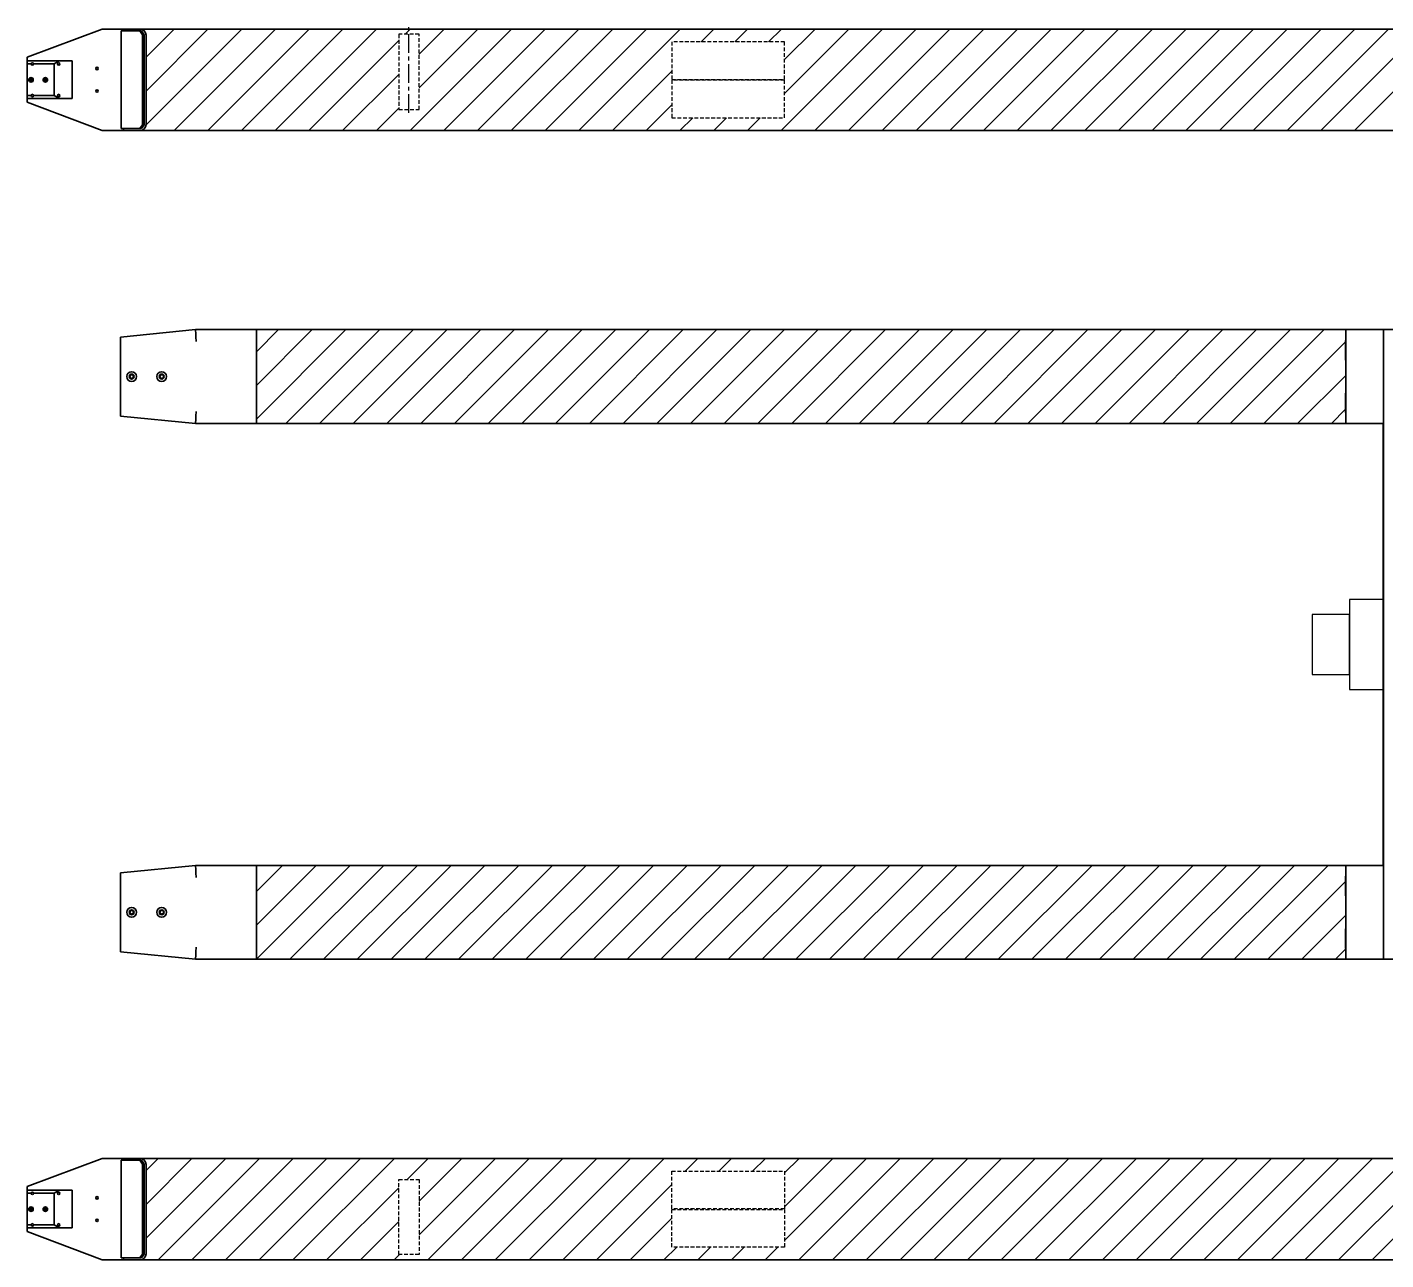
# Model space of a CAD drawing. Header units: millimetres. Extents: x -933 to 2112, y -824 to 824.
# Drawn here: x -933 to 875, y -819 to 821 of the extents above; entities that cross this region are included whole.
import ezdxf

# ---------------------------------------------------------------- set-up
doc = ezdxf.new("R2010")
doc.units = ezdxf.units.MM
doc.header["$LTSCALE"] = 20
doc.linetypes.add('CENTER', pattern=[2, 1.25, -0.25, 0.25, -0.25])
doc.linetypes.add('HIDDEN', pattern=[0.375, 0.25, -0.125])
for name, color, linetype in [('1', 1, 'HIDDEN'), ('4', 4, 'CENTER'), ('7', 7, 'Continuous')]:
    doc.layers.add(name, color=color, linetype=linetype)
doc.layers.add('Visible Edges(AGVE)', color=7, linetype='Continuous', lineweight=35)

msp = doc.modelspace()

# ---------------------------------------------------------------- linework, layer by layer
at = {"linetype": 'Continuous'}
for p, q in [((-782.3, 819), (-782.4, 819)), ((-647.6, 819), (-775, 691.6)), ((-692.5, 819), (-775, 736.5)), ((-737.4, 819), (-775, 781.4)), ((-602.7, 819), (-737.7, 684)), ((-557.8, 819), (-692.8, 684)), ((-512.9, 819), (-647.9, 684)), ((-468, 819), (-603, 684)), ((-425, 817.1), (-430.1, 812)), ((-423.1, 819), (-425, 817.1)), ((-288.4, 819), (-423.4, 684)), ((-333.3, 819), (-411.5, 740.8)), ((-378.2, 819), (-411.5, 785.7)), ((-243.5, 819), (-378.5, 684)), ((-198.6, 819), (-333.6, 684)), ((-153.7, 819), (-288.7, 684)), ((-108.8, 819), (-243.8, 684)), ((-63.9, 819), (-198.9, 684)), ((-19, 819), (-36, 802)), ((25.9, 819), (8.9, 802)), ((70.8, 819), (53.8, 802)), ((205.5, 819), (70.5, 684)), ((160.6, 819), (75, 733.4)), ((115.7, 819), (75, 778.3)), ((250.4, 819), (115.4, 684)), ((295.3, 819), (160.3, 684)), ((340.2, 819), (205.2, 684)), ((385.1, 819), (250.1, 684)), ((430, 819), (295, 684)), ((474.9, 819), (339.9, 684)), ((519.8, 819), (384.8, 684)), ((564.7, 819), (429.7, 684)), ((609.6, 819), (474.6, 684)), ((654.5, 819), (519.5, 684)), ((699.4, 819), (564.4, 684)), ((744.3, 819), (609.3, 684)), ((789.2, 819), (654.2, 684)), ((834.1, 819), (699.1, 684)), ((879, 819), (744, 684)), ((920, 815.1), (788.9, 684)), ((-438.5, 803.6), (-558.1, 684)), ((-75, 763), (-154, 684)), ((920, 770.2), (833.8, 684)), ((-438.5, 758.7), (-513.2, 684)), ((-438.5, 713.8), (-468.3, 684)), ((-75, 718.1), (-109.1, 684)), ((-47.2, 701), (-64.2, 684)), ((-2.3, 701), (-19.3, 684)), ((42.6, 701), (25.6, 684)), ((-782.6, 684), (-782.6, 684)), ((-508.8, 419), (-628.1, 299.7)), ((-553.7, 419), (-628.1, 344.6)), ((-598.6, 419), (-628.1, 389.5)), ((-463.9, 419), (-588.9, 294)), ((-419, 419), (-544, 294)), ((-374.1, 419), (-499.1, 294)), ((-329.2, 419), (-454.2, 294)), ((-284.3, 419), (-409.3, 294)), ((-239.4, 419), (-364.4, 294)), ((-194.5, 419), (-319.5, 294)), ((-149.6, 419), (-274.6, 294)), ((-104.7, 419), (-229.7, 294)), ((-59.8, 419), (-184.8, 294)), ((-14.9, 419), (-139.9, 294)), ((30, 419), (-95, 294)), ((74.9, 419), (-50.1, 294)), ((119.8, 419), (-5.2, 294)), ((164.7, 419), (39.7, 294)), ((209.6, 419), (84.6, 294)), ((254.5, 419), (129.5, 294)), ((299.4, 419), (174.4, 294)), ((344.3, 419), (219.3, 294)), ((389.2, 419), (264.2, 294)), ((434.1, 419), (309.1, 294)), ((479, 419), (354, 294)), ((523.9, 419), (398.9, 294)), ((568.8, 419), (443.8, 294)), ((613.7, 419), (488.7, 294)), ((658.6, 419), (533.6, 294)), ((703.5, 419), (578.5, 294)), ((748.4, 419), (623.4, 294)), ((793.3, 419), (668.3, 294)), ((821.9, 402.7), (713.2, 294)), ((822.2, 403), (822, 402.7)), ((822.3, 403), (822.2, 403)), ((822.3, 358.1), (758.1, 294)), ((821.9, 312.9), (803, 294)), ((822.2, 313.2), (822, 312.9)), ((822.3, 313.2), (822.3, 313.2)), ((-503.4, -294), (-628.1, -418.7)), ((-548.3, -294), (-628.1, -373.8)), ((-593.2, -294), (-628.1, -328.9)), ((-458.5, -294), (-583.5, -419)), ((-413.6, -294), (-538.6, -419)), ((-368.7, -294), (-493.7, -419)), ((-323.8, -294), (-448.8, -419)), ((-278.9, -294), (-403.9, -419)), ((-234, -294), (-359, -419)), ((-189.1, -294), (-314.1, -419)), ((-144.2, -294), (-269.2, -419)), ((-99.3, -294), (-224.3, -419)), ((-54.4, -294), (-179.4, -419)), ((-9.5, -294), (-134.5, -419)), ((35.4, -294), (-89.6, -419)), ((80.3, -294), (-44.7, -419)), ((125.2, -294), (0.2, -419)), ((170.1, -294), (45.1, -419)), ((215, -294), (90, -419)), ((259.9, -294), (134.9, -419)), ((304.8, -294), (179.8, -419)), ((349.7, -294), (224.7, -419)), ((394.6, -294), (269.6, -419)), ((439.5, -294), (314.5, -419)), ((484.4, -294), (359.4, -419)), ((529.3, -294), (404.3, -419)), ((574.2, -294), (449.2, -419)), ((619.1, -294), (494.1, -419)), ((664, -294), (539, -419)), ((708.9, -294), (583.9, -419)), ((753.8, -294), (628.8, -419)), ((798.7, -294), (673.7, -419)), ((821.9, -315.7), (718.6, -419)), ((822.2, -315.5), (822, -315.7)), ((822.2, -315.4), (822.2, -315.5)), ((822.3, -315.4), (822.3, -315.4)), ((822.3, -360.3), (763.5, -419)), ((822.3, -405.2), (808.4, -419)), ((-668.9, -684), (-775, -790.1)), ((-713.8, -684), (-775, -745.2)), ((-758.7, -684), (-775, -700.3)), ((-624, -684), (-759, -819)), ((-579.1, -684), (-714.1, -819)), ((-534.2, -684), (-669.2, -819)), ((-489.3, -684), (-624.3, -819)), ((-444.4, -684), (-579.4, -819)), ((-399.5, -684), (-427.5, -712)), ((-309.7, -684), (-411.5, -785.8)), ((-354.6, -684), (-411.5, -740.9)), ((-264.8, -684), (-399.8, -819)), ((-219.9, -684), (-354.9, -819)), ((-175, -684), (-310, -819)), ((-130.1, -684), (-265.1, -819)), ((-85.2, -684), (-220.2, -819)), ((-40.3, -684), (-57.3, -701)), ((4.6, -684), (-12.4, -701)), ((49.5, -684), (32.5, -701)), ((184.2, -684), (75, -793.2)), ((139.3, -684), (75, -748.3)), ((94.4, -684), (75, -703.4)), ((229.1, -684), (94.1, -819)), ((274, -684), (139, -819)), ((318.9, -684), (183.9, -819)), ((363.8, -684), (228.8, -819)), ((408.7, -684), (273.7, -819)), ((453.6, -684), (318.6, -819)), ((498.5, -684), (363.5, -819)), ((543.4, -684), (408.4, -819)), ((588.3, -684), (453.3, -819)), ((633.2, -684), (498.2, -819)), ((678.1, -684), (543.1, -819)), ((723.1, -684), (588.1, -819)), ((768, -684), (633, -819)), ((812.9, -684), (677.9, -819)), ((857.8, -684), (722.8, -819)), ((902.7, -684), (767.7, -819)), ((-438.5, -723), (-534.5, -819)), ((-75, -718.7), (-175.3, -819)), ((920, -711.6), (812.6, -819)), ((920, -756.5), (857.5, -819)), ((-438.5, -767.9), (-489.6, -819)), ((-75, -763.6), (-130.4, -819)), ((-437.7, -812), (-444.7, -819)), ((-68.5, -802), (-85.5, -819)), ((-23.6, -802), (-40.6, -819)), ((21.3, -802), (4.3, -819)), ((66.2, -802), (49.2, -819))]:
    msp.add_line(p, q, dxfattribs=at)
at = {"layer": '1'}
for points in [[(-411.5, 812), (-438.5, 812), (-438.5, 712), (-411.5, 712)], [(75, 802), (-75, 802), (-75, 752), (75, 752)], [(75, 751), (-75, 751), (-75, 701), (75, 701)], [(75, -751), (-75, -751), (-75, -701), (75, -701)], [(-411.5, -812), (-438.5, -812), (-438.5, -712), (-411.5, -712)], [(75, -802), (-75, -802), (-75, -752), (75, -752)]]:
    msp.add_lwpolyline(points, close=True, dxfattribs=at)
at = {"layer": '4'}
msp.add_line((-425, 707.3), (-425, 821.5), dxfattribs=at)
at = {"layer": '7'}
for points in [[(871.9, 60), (827.3, 60), (827.3, -60), (871.9, -60)], [(827.3, 40), (777.3, 40), (777.3, -40), (827.3, -40)]]:
    msp.add_lwpolyline(points, close=True, dxfattribs=at)
at = {"layer": 'Visible Edges(AGVE)'}
for p, q in [((-933.2, 781.5), (-833.2, 819)), ((-833.2, 819), (-805, 819)), ((-808, 686.5), (-808, 816.5)), ((-806.2, 816.5), (-808, 816.5)), ((-783.3, 816.5), (-806.2, 816.5)), ((-805, 819), (-783, 819)), ((-805, 816.5), (-805, 819)), ((-783.3, 816.5), (-779.7, 811.5)), ((-781.1, 816.5), (-783.3, 816.5)), ((920, 819), (-783, 819)), ((-777.6, 811.5), (-781.1, 816.5)), ((-779.7, 811.5), (-777.6, 811.5)), ((-779.7, 811.5), (-779.7, 691.5)), ((-777.6, 811.5), (-777.6, 691.5)), ((-775, 811), (-775, 692)), ((-933.2, 776.5), (-933.2, 781.5)), ((-890.5, 776.5), (-933.2, 776.5)), ((-933.2, 776.5), (-933.2, 772.5)), ((-933.2, 772.5), (-927.8, 772.5)), ((-933.2, 730.5), (-933.2, 772.5)), ((-924.6, 772.5), (-897.4, 772.5)), ((-897.4, 772.5), (-890.5, 776.5)), ((-897.4, 730.5), (-897.4, 772.5)), ((-890.5, 776.5), (-873.2, 776.5)), ((-873.2, 776.5), (-873.2, 726.5)), ((-927.8, 730.5), (-933.2, 730.5)), ((-933.2, 730.5), (-933.2, 726.5)), ((-933.2, 721.5), (-933.2, 726.5)), ((-933.2, 726.5), (-890.5, 726.5)), ((-897.4, 730.5), (-924.6, 730.5)), ((-890.5, 726.5), (-897.4, 730.5)), ((-873.2, 726.5), (-890.5, 726.5)), ((-833.2, 684), (-933.2, 721.5)), ((-779.7, 691.5), (-783.3, 686.5)), ((-781.1, 686.5), (-777.6, 691.5)), ((-777.6, 691.5), (-779.7, 691.5)), ((-805, 684), (-833.2, 684)), ((-806.2, 686.5), (-808, 686.5)), ((-806.2, 686.5), (-783.3, 686.5)), ((-805, 684), (-805, 686.5)), ((-783, 684), (-805, 684)), ((-783.3, 686.5), (-781.1, 686.5)), ((-783, 684), (920, 684)), ((-709.1, 419), (-809.1, 409)), ((-628.1, 419), (-709.1, 419)), ((-709.1, 419), (-709.1, 419)), ((796.9, 419), (-628.1, 419)), ((-628.1, 294), (-628.1, 419)), ((-628.1, 419), (-628.1, 419)), ((821.9, 419), (796.9, 419)), ((822.3, 419), (821.9, 419)), ((822.3, 294), (822.3, 419)), ((872.3, 419), (822.3, 419)), ((872.3, -419), (872.3, 419)), ((872.3, 419), (897.3, 419)), ((872.3, 294), (872.3, 419)), ((-809.1, 401), (-809.1, 409)), ((-809.1, 409), (-809.1, 409)), ((-809.1, 401), (-809.1, 401)), ((-628.1, 403), (-628.1, 310)), ((-809.1, 392.9), (-809.1, 320.1)), ((-809.1, 320.1), (-809.1, 392.9)), ((-809.1, 312), (-809.1, 312)), ((-809.1, 304), (-809.1, 312)), ((-809.1, 304), (-809.1, 304)), ((-809.1, 304), (-709.1, 294)), ((-709.1, 294), (-709.1, 294)), ((-709.1, 294), (-628.1, 294)), ((-628.1, 294), (796.9, 294)), ((-628.1, 294), (-628.1, 294)), ((796.9, 294), (821.9, 294)), ((821.9, 294), (822.3, 294)), ((822.3, 294), (872.3, 294)), ((871.9, 294), (871.9, -294)), ((-709.1, -294), (-809.1, -304)), ((-809.1, -312), (-809.1, -304)), ((-809.1, -304), (-809.1, -304)), ((-628.1, -294), (-709.1, -294)), ((-709.1, -294), (-709.1, -294)), ((796.9, -294), (-628.1, -294)), ((-628.1, -419), (-628.1, -294)), ((-628.1, -294), (-628.1, -294)), ((821.9, -294), (796.9, -294)), ((822.3, -294), (821.9, -294)), ((822.3, -419), (822.3, -294)), ((872.3, -294), (822.3, -294)), ((872.3, -419), (872.3, -294)), ((-809.1, -312), (-809.1, -312)), ((-809.1, -320.1), (-809.1, -392.9)), ((-809.1, -392.9), (-809.1, -320.1)), ((-628.1, -310), (-628.1, -403)), ((-809.1, -401), (-809.1, -401)), ((-809.1, -409), (-809.1, -401)), ((-809.1, -409), (-809.1, -409)), ((-809.1, -409), (-709.1, -419)), ((-709.1, -419), (-709.1, -419)), ((-709.1, -419), (-628.1, -419)), ((-628.1, -419), (796.9, -419)), ((-628.1, -419), (-628.1, -419)), ((796.9, -419), (821.9, -419)), ((821.9, -419), (822.3, -419)), ((822.3, -419), (872.3, -419)), ((897.3, -419), (872.3, -419)), ((-933.2, -721.5), (-833.2, -684)), ((-833.2, -684), (-805, -684)), ((-808, -816.5), (-808, -686.5)), ((-806.2, -686.5), (-808, -686.5)), ((-783.3, -686.5), (-806.2, -686.5)), ((-805, -684), (-783, -684)), ((-805, -686.5), (-805, -684)), ((-783.3, -686.5), (-779.7, -691.5)), ((-781.1, -686.5), (-783.3, -686.5)), ((920, -684), (-783, -684)), ((-777.6, -691.5), (-781.1, -686.5)), ((-779.7, -691.5), (-777.6, -691.5)), ((-779.7, -691.5), (-779.7, -811.5)), ((-777.6, -691.5), (-777.6, -811.5)), ((-775, -692), (-775, -811)), ((-933.2, -726.5), (-933.2, -721.5)), ((-890.5, -726.5), (-933.2, -726.5)), ((-933.2, -726.5), (-933.2, -730.5)), ((-933.2, -730.5), (-927.8, -730.5)), ((-933.2, -772.5), (-933.2, -730.5)), ((-924.6, -730.5), (-897.4, -730.5)), ((-897.4, -730.5), (-890.5, -726.5)), ((-897.4, -772.5), (-897.4, -730.5)), ((-890.5, -726.5), (-873.2, -726.5)), ((-873.2, -726.5), (-873.2, -776.5)), ((-927.8, -772.5), (-933.2, -772.5)), ((-933.2, -772.5), (-933.2, -776.5)), ((-933.2, -781.5), (-933.2, -776.5)), ((-933.2, -776.5), (-890.5, -776.5)), ((-897.4, -772.5), (-924.6, -772.5)), ((-890.5, -776.5), (-897.4, -772.5)), ((-873.2, -776.5), (-890.5, -776.5)), ((-833.2, -819), (-933.2, -781.5)), ((-779.7, -811.5), (-783.3, -816.5)), ((-781.1, -816.5), (-777.6, -811.5)), ((-777.6, -811.5), (-779.7, -811.5)), ((-805, -819), (-833.2, -819)), ((-806.2, -816.5), (-808, -816.5)), ((-806.2, -816.5), (-783.3, -816.5)), ((-805, -819), (-805, -816.5)), ((-783, -819), (-805, -819)), ((-783.3, -816.5), (-781.1, -816.5)), ((-783, -819), (920, -819))]:
    msp.add_line(p, q, dxfattribs=at)
for centre, radius in [((-891.2, 772.5), 1.62), ((-840.2, 766.5), 1.65), ((-928, 751.5), 3), ((-928, 751.5), 1.75), ((-928, 751.5), 1.23), ((-909, 751.5), 3), ((-909, 751.5), 1.75), ((-909, 751.5), 1.23), ((-891.2, 730.5), 1.62), ((-840.2, 736.5), 1.65), ((-794.1, 356.5), 6.5), ((-754.1, 356.5), 6.5), ((-794.1, 356.5), 3.25), ((-794.1, 356.5), 2.46), ((-754.1, 356.5), 3.25), ((-754.1, 356.5), 2.46), ((-794.1, -356.5), 6.5), ((-794.1, -356.5), 3.25), ((-794.1, -356.5), 2.46), ((-754.1, -356.5), 6.5), ((-754.1, -356.5), 3.25), ((-754.1, -356.5), 2.46), ((-891.2, -730.5), 1.62), ((-840.2, -736.5), 1.65), ((-928, -751.5), 3), ((-928, -751.5), 1.75), ((-928, -751.5), 1.23), ((-909, -751.5), 3), ((-909, -751.5), 1.75), ((-909, -751.5), 1.23), ((-891.2, -772.5), 1.62), ((-840.2, -766.5), 1.65)]:
    msp.add_circle(centre, radius, dxfattribs=at)
for centre, radius, start, end in [((-783, 811), 8, 0, 90), ((-926.2, 772.5), 1.62, 0, 180), ((-926.2, 772.5), 1.62, 180, 270), ((-926.2, 772.5), 1.62, 270, 0), ((-926.2, 730.5), 1.62, 0, 180), ((-926.2, 730.5), 1.62, 180, 0), ((-783, 692), 8, 270, 0), ((-794.1, 356.5), 3.25, 270.0227, 89.9773), ((-794.1, 356.5), 2.46, 270.1893, 89.8107), ((-754.1, 356.5), 3.25, 270.0227, 89.9773), ((-754.1, 356.5), 2.46, 270.1893, 89.8107), ((-794.1, -356.5), 3.25, 270.0227, 89.9773), ((-794.1, -356.5), 2.46, 270.1893, 89.8107), ((-754.1, -356.5), 3.25, 270.0227, 89.9773), ((-754.1, -356.5), 2.46, 270.1893, 89.8107), ((-783, -692), 8, 0, 90), ((-926.2, -730.5), 1.62, 0, 180), ((-926.2, -730.5), 1.62, 180, 270), ((-926.2, -730.5), 1.62, 270, 0), ((-926.2, -772.5), 1.62, 0, 180), ((-926.2, -772.5), 1.62, 180, 0), ((-783, -811), 8, 270, 0)]:
    msp.add_arc(centre, radius, start, end, dxfattribs=at)
for centre, major_axis, ratio, start_param, end_param in [((-708.3, 403), (-0.8, 16), 0.00054, 4.712362, 6.283158), ((-628.1, 403), (0, 16), 0.000542, 4.712389, 6.283185), ((-809.1, 392.9), (0, 16.1), 0.000539, 4.712389, 6.283185), ((-809.1, 392.9), (0, 8.04), 0.000539, 4.712389, 6.283185), ((-809.1, 320.1), (0, -8.04), 0.000539, 0, 1.570796), ((-809.1, 320.1), (0, -16.1), 0.000539, 0, 1.570796), ((-708.3, 310), (-0.8, -16), 0.00054, 0.000027, 1.570823), ((-628.1, 310), (0, -16), 0.000542, 0, 1.570796), ((-809.1, -320.1), (0, 16.1), 0.000539, 4.712389, 6.283185), ((-708.3, -310), (-0.8, 16), 0.00054, 4.712362, 6.283158), ((-628.1, -310), (0, 16), 0.000542, 4.712389, 6.283185), ((-809.1, -320.1), (0, 8.04), 0.000539, 4.712389, 6.283185), ((-809.1, -392.9), (0, -8.04), 0.000539, 0, 1.570796), ((-809.1, -392.9), (0, -16.1), 0.000539, 0, 1.570796), ((-708.3, -403), (-0.8, -16), 0.00054, 0.000027, 1.570823), ((-628.1, -403), (0, -16), 0.000542, 0, 1.570796)]:
    msp.add_ellipse(centre, major_axis=major_axis, ratio=ratio, start_param=start_param, end_param=end_param, dxfattribs=at)
for centre, major_axis in [((821.9, 391.5), (0, 13)), ((822.2, 391.5), (0, 13)), ((822.2, 391.5), (0, 13)), ((821.9, 321.5), (0, 13)), ((822.2, 321.5), (0, 13)), ((822.2, 321.5), (0, 13)), ((871.9, 85), (0, 3.32)), ((872, 85), (0, 3.32)), ((872, 85), (0, 3.32)), ((872, 72.5), (0, 8.2)), ((872.1, 72.5), (0, 8.2)), ((872, -72.5), (0, 8.2)), ((872.1, -72.5), (0, 8.2)), ((871.9, -85), (0, 3.32)), ((872, -85), (0, 3.32)), ((872, -85), (0, 3.32)), ((821.9, -321.5), (0, 13)), ((822.2, -321.5), (0, 13)), ((822.2, -321.5), (0, 13)), ((821.9, -391.5), (0, 13)), ((822.2, -391.5), (0, 13)), ((822.2, -391.5), (0, 13))]:
    msp.add_ellipse(centre, major_axis=major_axis, ratio=0.000542, dxfattribs=at)

doc.saveas('drawing.dxf')
